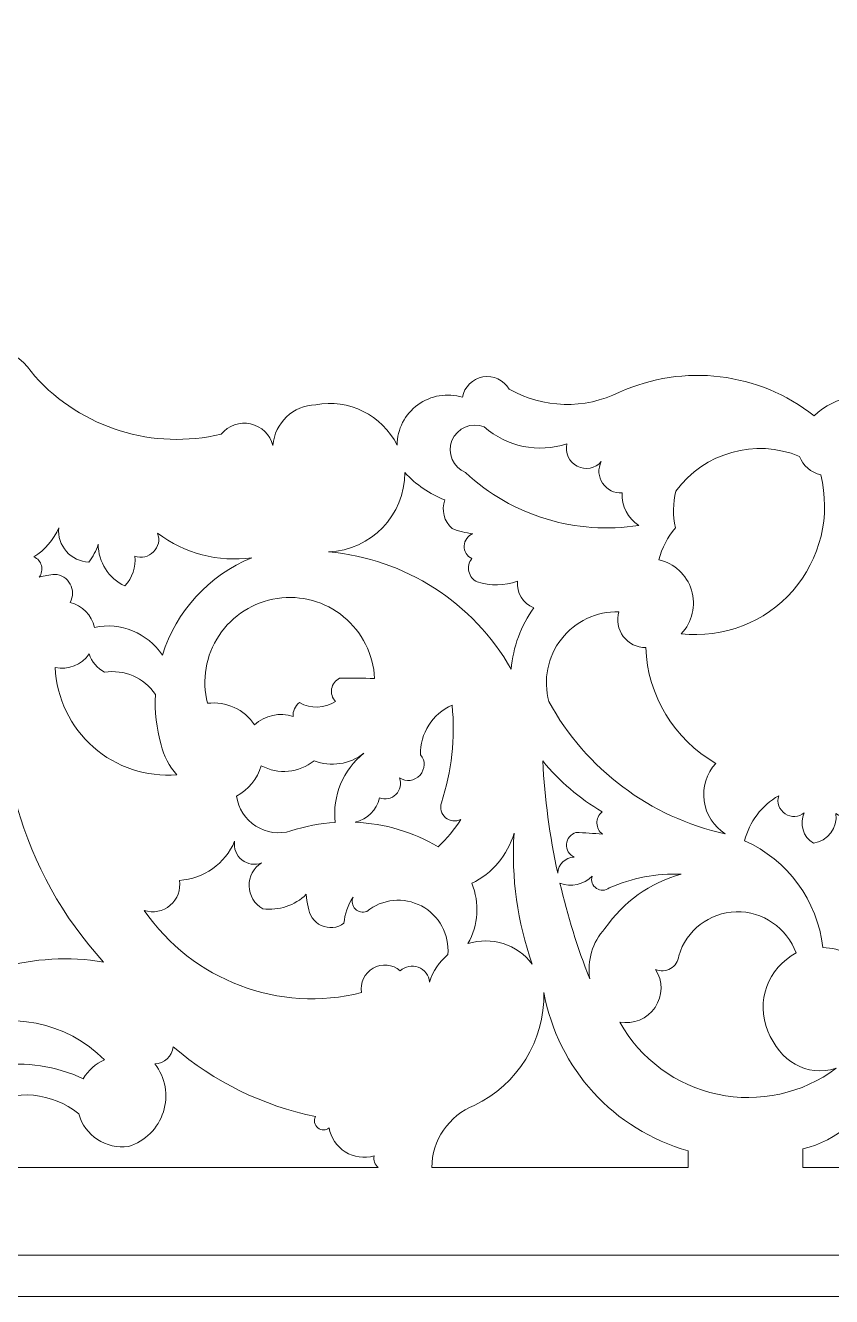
# Model space of a CAD drawing. Header units: millimetres. Extents: x 4868 to 5114, y 1819 to 2091.
# Drawn here: x 4950.7 to 4989.6, y 1819 to 1880.3 of the extents above; entities that cross this region are included whole.
import ezdxf

# ---------------------------------------------------------------- set-up
doc = ezdxf.new("R2010")
doc.units = ezdxf.units.MM
doc.header["$MEASUREMENT"] = 0
doc.layers.add('SITARA ALL', color=18, linetype='Continuous', true_color=0x000000)

msp = doc.modelspace()

# ---------------------------------------------------------------- linework, layer by layer
at = {"layer": 'SITARA ALL', "lineweight": 9}
for points, knots in [([(4867.73, 1940.997), (4867.73, 1940.997), (5111.73, 1940.997), (5111.73, 1940.997), (5111.73, 1940.997), (5111.73, 1818.997), (5111.73, 1818.997), (5111.73, 1818.997), (4867.73, 1818.997), (4867.73, 1818.997), (4867.73, 1818.997), (4867.73, 1940.997), (4867.73, 1940.997)], [0, 0, 0, 0, 0.25, 0.25, 0.25, 0.5, 0.5, 0.5, 0.75, 0.75, 0.75, 1, 1, 1, 1]), ([(5109.73, 1850.266), (5109.73, 1850.266), (5109.73, 1938.997), (5109.73, 1938.997), (5109.73, 1938.997), (4909.73, 1938.997), (4909.73, 1938.997), (4909.73, 1938.997), (4909.73, 1920.808), (4909.73, 1920.808), (4909.73, 1920.808), (4909.73, 1904.772), (4909.73, 1904.772), (4912.204, 1902.996), (4915.278, 1902.266), (4918.286, 1902.743), (4922.31, 1903.039), (4926.354, 1902.53), (4930.179, 1901.249), (4933.232, 1900.205), (4936.3, 1899.208), (4939.384, 1898.258), (4941.908, 1897.452), (4944.626, 1897.5), (4947.119, 1898.396), (4946.167, 1897.899), (4945.742, 1896.766), (4946.131, 1895.765), (4946.52, 1894.764), (4947.424, 1894.177), (4948.461, 1894.453), (4948.766, 1894.53), (4949.024, 1894.731), (4949.173, 1895.007), (4949.322, 1895.284), (4949.348, 1895.608), (4949.244, 1895.905), (4954.448, 1893.099), (4960.89, 1894.212), (4964.842, 1898.609), (4970.313, 1892.868), (4979.082, 1891.824), (4985.739, 1896.133), (4986.321, 1896.543), (4986.721, 1897.163), (4986.854, 1897.862), (4988.148, 1897.271), (4989.669, 1897.524), (4990.701, 1898.502), (4993.377, 1896.403), (4996.993, 1895.963), (5000.091, 1897.364), (5001.781, 1898.2), (5003.777, 1898.144), (5005.418, 1897.216), (5005.676, 1896.774), (5006.183, 1896.54), (5006.688, 1896.63), (5007.192, 1896.721), (5007.584, 1897.105), (5007.673, 1897.609), (5008.41, 1897.384), (5009.21, 1897.519), (5009.832, 1897.974), (5010.454, 1898.429), (5010.824, 1899.146), (5010.832, 1899.917), (5011.562, 1898.467), (5013.159, 1897.673), (5014.755, 1897.968), (5015.844, 1898.002), (5016.733, 1898.845), (5016.823, 1899.931), (5016.959, 1899.408), (5017.377, 1899.007), (5017.905, 1898.893), (5018.432, 1898.779), (5018.975, 1898.966), (5019.314, 1899.386), (5022.6, 1900.18), (5026.059, 1899.104), (5028.319, 1896.591), (5029.183, 1895.316), (5030.692, 1894.637), (5032.219, 1894.835), (5033.746, 1895.032), (5035.026, 1896.054), (5035.537, 1897.507), (5036.611, 1898.314), (5037.991, 1898.599), (5039.297, 1898.282), (5040.089, 1898.231), (5040.859, 1898.003), (5041.551, 1897.616), (5042.04, 1897.443), (5042.582, 1897.51), (5043.014, 1897.798), (5043.445, 1898.086), (5043.715, 1898.557), (5043.742, 1899.075), (5043.958, 1900.108), (5044.637, 1900.985), (5045.583, 1901.453), (5046.941, 1901.211), (5048.26, 1902.032), (5048.64, 1903.357), (5049.776, 1902.805), (5050.802, 1902.048), (5051.665, 1901.126), (5052.494, 1899.596), (5054.383, 1898.996), (5055.94, 1899.772), (5056.981, 1899.855), (5057.865, 1900.564), (5058.171, 1901.563), (5058.181, 1901.274), (5058.351, 1901.014), (5058.612, 1900.889), (5058.874, 1900.764), (5059.18, 1900.793), (5059.411, 1900.967), (5059.623, 1900.847), (5059.879, 1900.833), (5060.103, 1900.927), (5060.327, 1901.022), (5060.494, 1901.214), (5060.556, 1901.449), (5060.507, 1900.056), (5061.581, 1898.882), (5062.972, 1898.811), (5063.205, 1899.288), (5063.312, 1899.817), (5063.284, 1900.348), (5063.416, 1900.148), (5063.632, 1900.02), (5063.871, 1900), (5064.11, 1899.979), (5064.344, 1900.068), (5064.508, 1900.242), (5064.638, 1901.033), (5064.445, 1901.843), (5063.971, 1902.489), (5066.254, 1901.549), (5068.881, 1902.385), (5070.196, 1904.475), (5070.17, 1899.602), (5072.895, 1895.136), (5077.243, 1892.936), (5079.943, 1891.834), (5082.121, 1889.74), (5083.328, 1887.085), (5082.913, 1886.142), (5083.236, 1885.039), (5084.095, 1884.47), (5083.707, 1884.053), (5083.616, 1883.439), (5083.867, 1882.927), (5084.118, 1882.415), (5084.647, 1882.11), (5085.214, 1882.161), (5086.136, 1881.447), (5086.767, 1880.423), (5086.991, 1879.279), (5087.237, 1878.15), (5087.951, 1877.18), (5088.955, 1876.609), (5089.96, 1876.039), (5091.153, 1875.921), (5092.248, 1876.289), (5092.113, 1876.066), (5092.084, 1875.793), (5092.17, 1875.547), (5092.256, 1875.3), (5092.447, 1875.105), (5092.692, 1875.015), (5092.214, 1874.669), (5091.772, 1874.276), (5091.373, 1873.841), (5091.195, 1873.622), (5091.139, 1873.328), (5091.226, 1873.06), (5091.312, 1872.791), (5091.526, 1872.585), (5091.798, 1872.512), (5091.324, 1872.446), (5090.934, 1872.104), (5090.808, 1871.642), (5090.682, 1871.18), (5090.838, 1870.692), (5091.214, 1870.395), (5090.368, 1869.932), (5090.043, 1868.882), (5090.483, 1868.023), (5088.53, 1866.216), (5087.631, 1863.539), (5088.099, 1860.919), (5088.566, 1858.3), (5090.313, 1856.107), (5092.771, 1855.087), (5092.771, 1855.087), (5092.771, 1850.266), (5092.771, 1850.266), (5092.771, 1850.266), (5109.73, 1850.266), (5109.73, 1850.266)], [0, 0, 0, 0, 0.014706, 0.014706, 0.014706, 0.029412, 0.029412, 0.029412, 0.044118, 0.044118, 0.044118, 0.058824, 0.058824, 0.058824, 0.073529, 0.073529, 0.073529, 0.088235, 0.088235, 0.088235, 0.102941, 0.102941, 0.102941, 0.117647, 0.117647, 0.117647, 0.132353, 0.132353, 0.132353, 0.147059, 0.147059, 0.147059, 0.161765, 0.161765, 0.161765, 0.176471, 0.176471, 0.176471, 0.191176, 0.191176, 0.191176, 0.205882, 0.205882, 0.205882, 0.220588, 0.220588, 0.220588, 0.235294, 0.235294, 0.235294, 0.25, 0.25, 0.25, 0.264706, 0.264706, 0.264706, 0.279412, 0.279412, 0.279412, 0.294118, 0.294118, 0.294118, 0.308824, 0.308824, 0.308824, 0.323529, 0.323529, 0.323529, 0.338235, 0.338235, 0.338235, 0.352941, 0.352941, 0.352941, 0.367647, 0.367647, 0.367647, 0.382353, 0.382353, 0.382353, 0.397059, 0.397059, 0.397059, 0.411765, 0.411765, 0.411765, 0.426471, 0.426471, 0.426471, 0.441176, 0.441176, 0.441176, 0.455882, 0.455882, 0.455882, 0.470588, 0.470588, 0.470588, 0.485294, 0.485294, 0.485294, 0.5, 0.5, 0.5, 0.514706, 0.514706, 0.514706, 0.529412, 0.529412, 0.529412, 0.544118, 0.544118, 0.544118, 0.558824, 0.558824, 0.558824, 0.573529, 0.573529, 0.573529, 0.588235, 0.588235, 0.588235, 0.602941, 0.602941, 0.602941, 0.617647, 0.617647, 0.617647, 0.632353, 0.632353, 0.632353, 0.647059, 0.647059, 0.647059, 0.661765, 0.661765, 0.661765, 0.676471, 0.676471, 0.676471, 0.691176, 0.691176, 0.691176, 0.705882, 0.705882, 0.705882, 0.720588, 0.720588, 0.720588, 0.735294, 0.735294, 0.735294, 0.75, 0.75, 0.75, 0.764706, 0.764706, 0.764706, 0.779412, 0.779412, 0.779412, 0.794118, 0.794118, 0.794118, 0.808824, 0.808824, 0.808824, 0.823529, 0.823529, 0.823529, 0.838235, 0.838235, 0.838235, 0.852941, 0.852941, 0.852941, 0.867647, 0.867647, 0.867647, 0.882353, 0.882353, 0.882353, 0.897059, 0.897059, 0.897059, 0.911765, 0.911765, 0.911765, 0.926471, 0.926471, 0.926471, 0.941176, 0.941176, 0.941176, 0.955882, 0.955882, 0.955882, 0.970588, 0.970588, 0.970588, 0.985294, 0.985294, 0.985294, 1, 1, 1, 1]), ([(4869.73, 1909.727), (4869.73, 1909.727), (4869.73, 1820.997), (4869.73, 1820.997), (4869.73, 1820.997), (5069.73, 1820.997), (5069.73, 1820.997), (5069.73, 1820.997), (5069.73, 1839.186), (5069.73, 1839.186), (5069.73, 1839.186), (5069.73, 1855.221), (5069.73, 1855.221), (5067.255, 1856.997), (5064.182, 1857.727), (5061.173, 1857.25), (5057.149, 1856.955), (5053.106, 1857.463), (5049.28, 1858.744), (5046.227, 1859.788), (5043.159, 1860.785), (5040.075, 1861.735), (5037.551, 1862.541), (5034.833, 1862.493), (5032.34, 1861.597), (5033.292, 1862.094), (5033.717, 1863.227), (5033.328, 1864.228), (5032.939, 1865.229), (5032.035, 1865.816), (5030.998, 1865.54), (5030.693, 1865.464), (5030.435, 1865.262), (5030.286, 1864.986), (5030.137, 1864.71), (5030.111, 1864.385), (5030.215, 1864.089), (5025.011, 1866.894), (5018.569, 1865.781), (5014.617, 1861.384), (5009.146, 1867.125), (5000.377, 1868.169), (4993.72, 1863.86), (4993.138, 1863.45), (4992.738, 1862.831), (4992.605, 1862.131), (4991.311, 1862.722), (4989.79, 1862.47), (4988.758, 1861.491), (4986.083, 1863.59), (4982.466, 1864.03), (4979.368, 1862.629), (4977.678, 1861.793), (4975.683, 1861.849), (4974.042, 1862.777), (4973.783, 1863.219), (4973.276, 1863.453), (4972.772, 1863.363), (4972.267, 1863.272), (4971.875, 1862.888), (4971.786, 1862.384), (4971.049, 1862.61), (4970.249, 1862.474), (4969.627, 1862.019), (4969.005, 1861.564), (4968.635, 1860.847), (4968.628, 1860.077), (4967.897, 1861.526), (4966.3, 1862.32), (4964.704, 1862.025), (4963.616, 1861.991), (4962.726, 1861.148), (4962.636, 1860.063), (4962.5, 1860.585), (4962.082, 1860.986), (4961.554, 1861.1), (4961.027, 1861.214), (4960.484, 1861.027), (4960.145, 1860.607), (4956.859, 1859.814), (4953.4, 1860.889), (4951.14, 1863.402), (4950.276, 1864.677), (4948.767, 1865.356), (4947.24, 1865.159), (4945.713, 1864.961), (4944.434, 1863.939), (4943.922, 1862.487), (4942.848, 1861.679), (4941.468, 1861.395), (4940.162, 1861.711), (4939.37, 1861.762), (4938.6, 1861.99), (4937.908, 1862.377), (4937.419, 1862.551), (4936.877, 1862.483), (4936.445, 1862.195), (4936.014, 1861.907), (4935.744, 1861.436), (4935.717, 1860.918), (4935.501, 1859.885), (4934.822, 1859.008), (4933.876, 1858.54), (4932.519, 1858.782), (4931.199, 1857.961), (4930.819, 1856.636), (4929.683, 1857.188), (4928.657, 1857.945), (4927.794, 1858.867), (4926.965, 1860.397), (4925.076, 1860.997), (4923.519, 1860.221), (4922.478, 1860.138), (4921.594, 1859.429), (4921.288, 1858.43), (4921.278, 1858.72), (4921.108, 1858.98), (4920.847, 1859.104), (4920.586, 1859.229), (4920.279, 1859.201), (4920.048, 1859.027), (4919.836, 1859.146), (4919.581, 1859.16), (4919.357, 1859.066), (4919.132, 1858.971), (4918.965, 1858.78), (4918.903, 1858.544), (4918.952, 1859.937), (4917.878, 1861.111), (4916.487, 1861.183), (4916.254, 1860.705), (4916.147, 1860.176), (4916.176, 1859.645), (4916.043, 1859.845), (4915.827, 1859.973), (4915.588, 1859.994), (4915.349, 1860.014), (4915.115, 1859.925), (4914.951, 1859.751), (4914.821, 1858.96), (4915.014, 1858.15), (4915.488, 1857.504), (4913.205, 1858.444), (4910.578, 1857.608), (4909.263, 1855.518), (4909.289, 1860.391), (4906.564, 1864.857), (4902.216, 1867.057), (4899.516, 1868.159), (4897.338, 1870.253), (4896.132, 1872.908), (4896.546, 1873.851), (4896.223, 1874.954), (4895.364, 1875.523), (4895.752, 1875.94), (4895.843, 1876.554), (4895.592, 1877.066), (4895.341, 1877.578), (4894.812, 1877.883), (4894.245, 1877.832), (4893.324, 1878.546), (4892.692, 1879.571), (4892.468, 1880.714), (4892.222, 1881.843), (4891.508, 1882.814), (4890.504, 1883.384), (4889.499, 1883.954), (4888.306, 1884.072), (4887.211, 1883.704), (4887.346, 1883.927), (4887.375, 1884.2), (4887.289, 1884.446), (4887.203, 1884.693), (4887.013, 1884.888), (4886.767, 1884.978), (4887.245, 1885.324), (4887.687, 1885.718), (4888.086, 1886.152), (4888.265, 1886.371), (4888.32, 1886.665), (4888.234, 1886.934), (4888.147, 1887.202), (4887.933, 1887.408), (4887.661, 1887.481), (4888.135, 1887.547), (4888.525, 1887.889), (4888.651, 1888.351), (4888.777, 1888.813), (4888.621, 1889.301), (4888.245, 1889.598), (4889.091, 1890.061), (4889.416, 1891.111), (4888.976, 1891.97), (4890.929, 1893.777), (4891.828, 1896.454), (4891.36, 1899.074), (4890.893, 1901.694), (4889.146, 1903.886), (4886.688, 1904.906), (4886.688, 1904.906), (4886.688, 1909.727), (4886.688, 1909.727), (4886.688, 1909.727), (4869.73, 1909.727), (4869.73, 1909.727)], [0, 0, 0, 0, 0.014706, 0.014706, 0.014706, 0.029412, 0.029412, 0.029412, 0.044118, 0.044118, 0.044118, 0.058824, 0.058824, 0.058824, 0.073529, 0.073529, 0.073529, 0.088235, 0.088235, 0.088235, 0.102941, 0.102941, 0.102941, 0.117647, 0.117647, 0.117647, 0.132353, 0.132353, 0.132353, 0.147059, 0.147059, 0.147059, 0.161765, 0.161765, 0.161765, 0.176471, 0.176471, 0.176471, 0.191176, 0.191176, 0.191176, 0.205882, 0.205882, 0.205882, 0.220588, 0.220588, 0.220588, 0.235294, 0.235294, 0.235294, 0.25, 0.25, 0.25, 0.264706, 0.264706, 0.264706, 0.279412, 0.279412, 0.279412, 0.294118, 0.294118, 0.294118, 0.308824, 0.308824, 0.308824, 0.323529, 0.323529, 0.323529, 0.338235, 0.338235, 0.338235, 0.352941, 0.352941, 0.352941, 0.367647, 0.367647, 0.367647, 0.382353, 0.382353, 0.382353, 0.397059, 0.397059, 0.397059, 0.411765, 0.411765, 0.411765, 0.426471, 0.426471, 0.426471, 0.441176, 0.441176, 0.441176, 0.455882, 0.455882, 0.455882, 0.470588, 0.470588, 0.470588, 0.485294, 0.485294, 0.485294, 0.5, 0.5, 0.5, 0.514706, 0.514706, 0.514706, 0.529412, 0.529412, 0.529412, 0.544118, 0.544118, 0.544118, 0.558824, 0.558824, 0.558824, 0.573529, 0.573529, 0.573529, 0.588235, 0.588235, 0.588235, 0.602941, 0.602941, 0.602941, 0.617647, 0.617647, 0.617647, 0.632353, 0.632353, 0.632353, 0.647059, 0.647059, 0.647059, 0.661765, 0.661765, 0.661765, 0.676471, 0.676471, 0.676471, 0.691176, 0.691176, 0.691176, 0.705882, 0.705882, 0.705882, 0.720588, 0.720588, 0.720588, 0.735294, 0.735294, 0.735294, 0.75, 0.75, 0.75, 0.764706, 0.764706, 0.764706, 0.779412, 0.779412, 0.779412, 0.794118, 0.794118, 0.794118, 0.808824, 0.808824, 0.808824, 0.823529, 0.823529, 0.823529, 0.838235, 0.838235, 0.838235, 0.852941, 0.852941, 0.852941, 0.867647, 0.867647, 0.867647, 0.882353, 0.882353, 0.882353, 0.897059, 0.897059, 0.897059, 0.911765, 0.911765, 0.911765, 0.926471, 0.926471, 0.926471, 0.941176, 0.941176, 0.941176, 0.955882, 0.955882, 0.955882, 0.970588, 0.970588, 0.970588, 0.985294, 0.985294, 0.985294, 1, 1, 1, 1]), ([(4972.831, 1860.956), (4973.923, 1859.995), (4975.441, 1859.683), (4976.823, 1860.135), (4976.719, 1859.702), (4976.927, 1859.254), (4977.326, 1859.053), (4977.724, 1858.853), (4978.194, 1858.937), (4978.48, 1859.278), (4978.314, 1858.942), (4978.341, 1858.543), (4978.549, 1858.232), (4978.758, 1857.921), (4979.113, 1857.745), (4979.486, 1857.771), (4979.465, 1857.142), (4979.773, 1856.548), (4980.299, 1856.203), (4977.269, 1855.72), (4974.182, 1856.66), (4971.934, 1858.749), (4971.326, 1858.996), (4971.032, 1859.688), (4971.277, 1860.297), (4971.522, 1860.906), (4972.221, 1861.198), (4972.831, 1860.956)], [0, 0, 0, 0, 0.111111, 0.111111, 0.111111, 0.222222, 0.222222, 0.222222, 0.333333, 0.333333, 0.333333, 0.444444, 0.444444, 0.444444, 0.555556, 0.555556, 0.555556, 0.666667, 0.666667, 0.666667, 0.777778, 0.777778, 0.777778, 0.888889, 0.888889, 0.888889, 1, 1, 1, 1]), ([(4988.053, 1859.533), (4988.222, 1859.082), (4988.607, 1858.747), (4989.077, 1858.643), (4989.572, 1856.671), (4989.068, 1854.581), (4987.729, 1853.051), (4986.39, 1851.52), (4984.369, 1850.745), (4982.348, 1850.974), (4982.878, 1851.537), (4983.065, 1852.341), (4982.838, 1853.08), (4982.61, 1853.82), (4982.011, 1854.378), (4981.256, 1854.545), (4981.414, 1855.109), (4981.688, 1855.634), (4982.061, 1856.086), (4981.929, 1856.671), (4981.94, 1857.279), (4982.09, 1857.86), (4983.455, 1859.722), (4985.918, 1860.412), (4988.053, 1859.533)], [0, 0, 0, 0, 0.125, 0.125, 0.125, 0.25, 0.25, 0.25, 0.375, 0.375, 0.375, 0.5, 0.5, 0.5, 0.625, 0.625, 0.625, 0.75, 0.75, 0.75, 0.875, 0.875, 0.875, 1, 1, 1, 1]), ([(4969.004, 1858.749), (4969.54, 1858.171), (4970.198, 1857.72), (4970.93, 1857.429), (4970.758, 1856.939), (4970.898, 1856.395), (4971.285, 1856.049), (4971.606, 1855.919), (4971.945, 1855.835), (4972.29, 1855.801), (4972.046, 1855.707), (4971.881, 1855.478), (4971.869, 1855.217), (4971.857, 1854.956), (4971.998, 1854.715), (4972.232, 1854.6), (4972.093, 1854.422), (4972.042, 1854.191), (4972.094, 1853.971), (4972.146, 1853.751), (4972.295, 1853.568), (4972.499, 1853.472), (4973.135, 1853.274), (4973.817, 1853.287), (4974.445, 1853.508), (4974.383, 1852.952), (4974.706, 1852.424), (4975.231, 1852.227), (4974.603, 1851.358), (4974.225, 1850.334), (4974.139, 1849.265), (4972.305, 1852.483), (4969.014, 1854.598), (4965.324, 1854.926), (4967.38, 1855.007), (4969.004, 1856.692), (4969.004, 1858.749)], [0, 0, 0, 0, 0.083333, 0.083333, 0.083333, 0.166667, 0.166667, 0.166667, 0.25, 0.25, 0.25, 0.333333, 0.333333, 0.333333, 0.416667, 0.416667, 0.416667, 0.5, 0.5, 0.5, 0.583333, 0.583333, 0.583333, 0.666667, 0.666667, 0.666667, 0.75, 0.75, 0.75, 0.833333, 0.833333, 0.833333, 0.916667, 0.916667, 0.916667, 1, 1, 1, 1]), ([(4952.298, 1856.086), (4952.258, 1855.671), (4952.391, 1855.258), (4952.667, 1854.945), (4952.943, 1854.633), (4953.334, 1854.448), (4953.751, 1854.436), (4953.951, 1854.691), (4954.103, 1854.98), (4954.199, 1855.289), (4954.207, 1854.428), (4954.706, 1853.648), (4955.485, 1853.281), (4955.846, 1853.671), (4956.024, 1854.196), (4955.971, 1854.725), (4956.285, 1854.608), (4956.639, 1854.685), (4956.875, 1854.924), (4957.111, 1855.162), (4957.187, 1855.511), (4957.067, 1855.824), (4958.365, 1854.843), (4959.998, 1854.417), (4961.61, 1854.64), (4959.548, 1853.791), (4957.97, 1852.073), (4957.3, 1849.947), (4956.58, 1851.018), (4955.285, 1851.547), (4954.021, 1851.282), (4953.887, 1851.873), (4953.433, 1852.338), (4952.846, 1852.487), (4952.998, 1852.761), (4952.999, 1853.093), (4952.849, 1853.368), (4952.699, 1853.642), (4952.422, 1853.821), (4952.109, 1853.84), (4951.855, 1853.816), (4951.602, 1853.773), (4951.354, 1853.712), (4951.472, 1853.869), (4951.511, 1854.07), (4951.462, 1854.26), (4951.413, 1854.45), (4951.281, 1854.606), (4951.101, 1854.686), (4951.634, 1855.019), (4952.051, 1855.508), (4952.298, 1856.086)], [0, 0, 0, 0, 0.058824, 0.058824, 0.058824, 0.117647, 0.117647, 0.117647, 0.176471, 0.176471, 0.176471, 0.235294, 0.235294, 0.235294, 0.294118, 0.294118, 0.294118, 0.352941, 0.352941, 0.352941, 0.411765, 0.411765, 0.411765, 0.470588, 0.470588, 0.470588, 0.529412, 0.529412, 0.529412, 0.588235, 0.588235, 0.588235, 0.647059, 0.647059, 0.647059, 0.705882, 0.705882, 0.705882, 0.764706, 0.764706, 0.764706, 0.823529, 0.823529, 0.823529, 0.882353, 0.882353, 0.882353, 0.941176, 0.941176, 0.941176, 1, 1, 1, 1]), ([(4965.854, 1848.829), (4965.651, 1848.73), (4965.508, 1848.54), (4965.47, 1848.318), (4965.431, 1848.096), (4965.5, 1847.87), (4965.657, 1847.709), (4965.133, 1847.367), (4964.463, 1847.345), (4963.917, 1847.65), (4963.707, 1847.492), (4963.591, 1847.238), (4963.609, 1846.976), (4962.963, 1847.199), (4962.248, 1847.047), (4961.75, 1846.579), (4961.249, 1847.327), (4960.371, 1847.729), (4959.477, 1847.619), (4959.192, 1848.741), (4959.395, 1849.931), (4960.035, 1850.895), (4960.676, 1851.859), (4961.701, 1852.507), (4962.846, 1852.679), (4963.991, 1852.85), (4965.155, 1852.529), (4966.05, 1851.795), (4966.944, 1851.06), (4967.487, 1849.975), (4967.542, 1848.819), (4966.98, 1848.832), (4966.417, 1848.835), (4965.854, 1848.829)], [0, 0, 0, 0, 0.090909, 0.090909, 0.090909, 0.181818, 0.181818, 0.181818, 0.272727, 0.272727, 0.272727, 0.363636, 0.363636, 0.363636, 0.454545, 0.454545, 0.454545, 0.545455, 0.545455, 0.545455, 0.636364, 0.636364, 0.636364, 0.727273, 0.727273, 0.727273, 0.818182, 0.818182, 0.818182, 0.909091, 0.909091, 0.909091, 1, 1, 1, 1]), ([(4979.339, 1852.037), (4979.215, 1851.628), (4979.293, 1851.186), (4979.549, 1850.844), (4979.805, 1850.503), (4980.205, 1850.304), (4980.631, 1850.308), (4980.718, 1847.985), (4981.996, 1845.873), (4984.015, 1844.722), (4983.57, 1844.232), (4983.364, 1843.57), (4983.452, 1842.914), (4983.541, 1842.257), (4983.912, 1841.676), (4984.472, 1841.322), (4980.844, 1842.115), (4977.736, 1844.446), (4975.957, 1847.705), (4975.671, 1848.748), (4975.894, 1849.864), (4976.558, 1850.717), (4977.222, 1851.57), (4978.258, 1852.059), (4979.339, 1852.037)], [0, 0, 0, 0, 0.125, 0.125, 0.125, 0.25, 0.25, 0.25, 0.375, 0.375, 0.375, 0.5, 0.5, 0.5, 0.625, 0.625, 0.625, 0.75, 0.75, 0.75, 0.875, 0.875, 0.875, 1, 1, 1, 1]), ([(4949.916, 1851.155), (4948.825, 1845.396), (4950.506, 1839.464), (4954.46, 1835.137), (4951.124, 1835.692), (4947.718, 1834.726), (4945.171, 1832.502), (4945.861, 1833.238), (4946.26, 1834.199), (4946.294, 1835.208), (4947.263, 1836.105), (4947.614, 1837.485), (4947.19, 1838.736), (4947.857, 1839.044), (4948.206, 1839.787), (4948.016, 1840.497), (4947.827, 1841.206), (4947.214, 1841.681), (4946.482, 1841.616), (4945.851, 1843.342), (4945.701, 1845.208), (4946.047, 1847.013), (4946.24, 1849.113), (4947.834, 1850.818), (4949.916, 1851.155)], [0, 0, 0, 0, 0.125, 0.125, 0.125, 0.25, 0.25, 0.25, 0.375, 0.375, 0.375, 0.5, 0.5, 0.5, 0.625, 0.625, 0.625, 0.75, 0.75, 0.75, 0.875, 0.875, 0.875, 1, 1, 1, 1]), ([(4953.773, 1850.002), (4953.884, 1849.618), (4954.151, 1849.299), (4954.509, 1849.122), (4955.464, 1849.266), (4956.418, 1848.848), (4956.961, 1848.049), (4956.921, 1847.23), (4957.016, 1846.411), (4957.241, 1845.622), (4957.367, 1845.082), (4957.629, 1844.584), (4958.002, 1844.173), (4956.532, 1844.053), (4955.076, 1844.534), (4953.968, 1845.507), (4952.86, 1846.481), (4952.195, 1847.87), (4952.125, 1849.343), (4952.757, 1849.214), (4953.404, 1849.472), (4953.773, 1850.002)], [0, 0, 0, 0, 0.142857, 0.142857, 0.142857, 0.285714, 0.285714, 0.285714, 0.428571, 0.428571, 0.428571, 0.571429, 0.571429, 0.571429, 0.714286, 0.714286, 0.714286, 0.857143, 0.857143, 0.857143, 1, 1, 1, 1]), ([(4971.285, 1847.527), (4971.44, 1845.938), (4971.264, 1844.334), (4970.769, 1842.816), (4970.683, 1842.558), (4970.763, 1842.275), (4970.971, 1842.1), (4971.178, 1841.925), (4971.467, 1841.892), (4971.706, 1842.02), (4971.401, 1841.534), (4971.035, 1841.09), (4970.616, 1840.698), (4969.396, 1841.412), (4968.021, 1841.818), (4966.609, 1841.883), (4967.188, 1842.02), (4967.64, 1842.471), (4967.776, 1843.051), (4968.052, 1842.945), (4968.365, 1843.013), (4968.573, 1843.222), (4968.782, 1843.432), (4968.849, 1843.74), (4968.743, 1844.016), (4969.063, 1843.81), (4969.487, 1843.871), (4969.735, 1844.16), (4969.984, 1844.448), (4970.011, 1844.842), (4969.759, 1845.128), (4969.728, 1846.165), (4970.334, 1847.116), (4971.285, 1847.527)], [0, 0, 0, 0, 0.090909, 0.090909, 0.090909, 0.181818, 0.181818, 0.181818, 0.272727, 0.272727, 0.272727, 0.363636, 0.363636, 0.363636, 0.454545, 0.454545, 0.454545, 0.545455, 0.545455, 0.545455, 0.636364, 0.636364, 0.636364, 0.727273, 0.727273, 0.727273, 0.818182, 0.818182, 0.818182, 0.909091, 0.909091, 0.909091, 1, 1, 1, 1]), ([(4967.027, 1845.208), (4966.023, 1844.408), (4965.5, 1843.149), (4965.643, 1841.873), (4964.916, 1841.825), (4964.197, 1841.687), (4963.504, 1841.46), (4962.931, 1841.288), (4962.312, 1841.375), (4961.808, 1841.697), (4961.304, 1842.019), (4960.965, 1842.549), (4960.881, 1843.141), (4961.461, 1843.447), (4961.89, 1843.978), (4962.066, 1844.61), (4962.888, 1844.162), (4963.899, 1844.256), (4964.623, 1844.848), (4965.433, 1844.537), (4966.345, 1844.673), (4967.027, 1845.208)], [0, 0, 0, 0, 0.142857, 0.142857, 0.142857, 0.285714, 0.285714, 0.285714, 0.428571, 0.428571, 0.428571, 0.571429, 0.571429, 0.571429, 0.714286, 0.714286, 0.714286, 0.857143, 0.857143, 0.857143, 1, 1, 1, 1]), ([(4975.658, 1844.836), (4976.468, 1843.863), (4977.436, 1843.033), (4978.521, 1842.379), (4978.36, 1842.243), (4978.27, 1842.042), (4978.276, 1841.831), (4978.281, 1841.621), (4978.381, 1841.426), (4978.549, 1841.299), (4978.122, 1841.344), (4977.693, 1841.373), (4977.264, 1841.388), (4977.009, 1841.312), (4976.828, 1841.086), (4976.809, 1840.821), (4976.79, 1840.556), (4976.933, 1840.309), (4977.174, 1840.198), (4976.754, 1840.179), (4976.413, 1839.851), (4976.38, 1839.431), (4975.993, 1841.21), (4975.751, 1843.018), (4975.658, 1844.836)], [0, 0, 0, 0, 0.125, 0.125, 0.125, 0.25, 0.25, 0.25, 0.375, 0.375, 0.375, 0.5, 0.5, 0.5, 0.625, 0.625, 0.625, 0.75, 0.75, 0.75, 0.875, 0.875, 0.875, 1, 1, 1, 1]), ([(4990.969, 1843.406), (4991.693, 1842.082), (4991.891, 1840.532), (4991.524, 1839.067), (4991.348, 1838.218), (4991.547, 1837.334), (4992.072, 1836.643), (4991.362, 1836.588), (4990.731, 1836.174), (4990.397, 1835.546), (4990.017, 1835.729), (4989.603, 1835.828), (4989.182, 1835.837), (4988.918, 1838.104), (4987.481, 1840.062), (4985.398, 1840.991), (4985.634, 1841.906), (4986.229, 1842.688), (4987.048, 1843.16), (4986.947, 1842.831), (4987.076, 1842.474), (4987.364, 1842.286), (4987.652, 1842.097), (4988.021, 1842.114), (4988.283, 1842.337), (4988.034, 1841.806), (4988.224, 1841.174), (4988.724, 1840.868), (4989.42, 1840.971), (4989.905, 1841.611), (4989.813, 1842.308), (4990.136, 1842.065), (4990.589, 1842.097), (4990.874, 1842.385), (4991.158, 1842.672), (4991.216, 1843.085), (4990.969, 1843.406)], [0, 0, 0, 0, 0.083333, 0.083333, 0.083333, 0.166667, 0.166667, 0.166667, 0.25, 0.25, 0.25, 0.333333, 0.333333, 0.333333, 0.416667, 0.416667, 0.416667, 0.5, 0.5, 0.5, 0.583333, 0.583333, 0.583333, 0.666667, 0.666667, 0.666667, 0.75, 0.75, 0.75, 0.833333, 0.833333, 0.833333, 0.916667, 0.916667, 0.916667, 1, 1, 1, 1]), ([(4974.275, 1841.347), (4974.138, 1839.207), (4974.436, 1837.062), (4975.153, 1835.04), (4974.428, 1835.989), (4973.188, 1836.383), (4972.048, 1836.026), (4972.549, 1836.917), (4972.619, 1837.985), (4972.239, 1838.934), (4973.227, 1839.417), (4973.965, 1840.292), (4974.275, 1841.347)], [0, 0, 0, 0, 0.25, 0.25, 0.25, 0.5, 0.5, 0.5, 0.75, 0.75, 0.75, 1, 1, 1, 1]), ([(4960.787, 1840.965), (4960.733, 1840.624), (4960.866, 1840.28), (4961.136, 1840.064), (4961.406, 1839.848), (4961.767, 1839.793), (4962.088, 1839.921), (4961.705, 1839.678), (4961.478, 1839.251), (4961.49, 1838.798), (4961.502, 1838.344), (4961.749, 1837.933), (4962.145, 1837.711), (4962.915, 1837.602), (4963.692, 1837.858), (4964.247, 1838.404), (4964.245, 1838.2), (4964.277, 1837.997), (4964.342, 1837.804), (4964.371, 1837.41), (4964.612, 1837.063), (4964.97, 1836.897), (4965.329, 1836.732), (4965.745, 1836.771), (4966.064, 1837.004), (4966.101, 1837.454), (4966.253, 1837.887), (4966.505, 1838.261), (4966.421, 1838.07), (4966.461, 1837.847), (4966.606, 1837.697), (4966.752, 1837.547), (4966.97, 1837.499), (4967.164, 1837.577), (4967.911, 1838.187), (4968.951, 1838.291), (4969.805, 1837.841), (4970.658, 1837.392), (4971.159, 1836.459), (4971.079, 1835.497), (4970.662, 1835.149), (4970.353, 1834.688), (4970.19, 1834.17), (4970.165, 1834.493), (4969.956, 1834.772), (4969.653, 1834.887), (4969.35, 1835.002), (4969.012, 1834.935), (4968.779, 1834.71), (4968.416, 1835.028), (4967.891, 1835.081), (4967.471, 1834.841), (4967.051, 1834.602), (4966.828, 1834.134), (4966.917, 1833.66), (4962.937, 1832.661), (4958.751, 1834.246), (4956.425, 1837.627), (4956.859, 1837.486), (4957.334, 1837.581), (4957.679, 1837.877), (4958.025, 1838.173), (4958.193, 1838.624), (4958.121, 1839.073), (4959.297, 1839.149), (4960.328, 1839.881), (4960.787, 1840.965)], [0, 0, 0, 0, 0.045455, 0.045455, 0.045455, 0.090909, 0.090909, 0.090909, 0.136364, 0.136364, 0.136364, 0.181818, 0.181818, 0.181818, 0.227273, 0.227273, 0.227273, 0.272727, 0.272727, 0.272727, 0.318182, 0.318182, 0.318182, 0.363636, 0.363636, 0.363636, 0.409091, 0.409091, 0.409091, 0.454545, 0.454545, 0.454545, 0.5, 0.5, 0.5, 0.545455, 0.545455, 0.545455, 0.590909, 0.590909, 0.590909, 0.636364, 0.636364, 0.636364, 0.681818, 0.681818, 0.681818, 0.727273, 0.727273, 0.727273, 0.772727, 0.772727, 0.772727, 0.818182, 0.818182, 0.818182, 0.863636, 0.863636, 0.863636, 0.909091, 0.909091, 0.909091, 0.954545, 0.954545, 0.954545, 1, 1, 1, 1]), ([(4982.347, 1839.37), (4980.841, 1838.97), (4979.532, 1838.039), (4978.661, 1836.747), (4978.059, 1836.092), (4977.79, 1835.2), (4977.928, 1834.322), (4977.338, 1835.827), (4976.856, 1837.374), (4976.489, 1838.948), (4977.024, 1838.735), (4977.635, 1838.864), (4978.038, 1839.276), (4977.975, 1839.054), (4978.062, 1838.817), (4978.253, 1838.689), (4978.445, 1838.561), (4978.692, 1838.567), (4978.872, 1838.71), (4979.964, 1839.194), (4981.153, 1839.419), (4982.347, 1839.37)], [0, 0, 0, 0, 0.142857, 0.142857, 0.142857, 0.285714, 0.285714, 0.285714, 0.428571, 0.428571, 0.428571, 0.571429, 0.571429, 0.571429, 0.714286, 0.714286, 0.714286, 0.857143, 0.857143, 0.857143, 1, 1, 1, 1]), ([(4987.892, 1835.573), (4986.53, 1834.858), (4985.936, 1833.223), (4986.524, 1831.801), (4987.111, 1830.379), (4988.357, 1829.557), (4989.827, 1830.011), (4988.188, 1828.787), (4986.101, 1828.329), (4984.1, 1828.754), (4982.099, 1829.179), (4980.373, 1830.457), (4979.373, 1832.242), (4980.032, 1832.114), (4980.703, 1832.392), (4981.079, 1832.948), (4981.454, 1833.504), (4981.467, 1834.221), (4981.102, 1834.784), (4981.337, 1834.679), (4981.609, 1834.693), (4981.831, 1834.823), (4982.054, 1834.953), (4982.2, 1835.18), (4982.224, 1835.436), (4982.593, 1836.666), (4983.708, 1837.522), (4984.991, 1837.56), (4986.275, 1837.599), (4987.45, 1836.779), (4987.892, 1835.573)], [0, 0, 0, 0, 0.1, 0.1, 0.1, 0.2, 0.2, 0.2, 0.3, 0.3, 0.3, 0.4, 0.4, 0.4, 0.5, 0.5, 0.5, 0.6, 0.6, 0.6, 0.7, 0.7, 0.7, 0.8, 0.8, 0.8, 0.9, 0.9, 0.9, 1, 1, 1, 1]), ([(4991.601, 1834.127), (4992.686, 1834.946), (4994.16, 1835.025), (4995.326, 1834.325), (4996.491, 1833.625), (4997.111, 1832.261), (4996.897, 1830.919), (4996.122, 1828.976), (4996.523, 1826.763), (4997.932, 1825.217), (4997.932, 1825.217), (4988.212, 1825.217), (4988.212, 1825.217), (4988.212, 1825.217), (4988.212, 1826.119), (4988.212, 1826.119), (4989.877, 1826.527), (4991.252, 1827.698), (4991.918, 1829.278), (4992.585, 1830.858), (4992.471, 1832.649), (4991.601, 1834.127)], [0, 0, 0, 0, 0.142857, 0.142857, 0.142857, 0.285714, 0.285714, 0.285714, 0.428571, 0.428571, 0.428571, 0.571429, 0.571429, 0.571429, 0.714286, 0.714286, 0.714286, 0.857143, 0.857143, 0.857143, 1, 1, 1, 1]), ([(4975.714, 1833.665), (4976.386, 1829.995), (4979.089, 1827.032), (4982.683, 1826.031), (4982.683, 1826.031), (4982.683, 1825.217), (4982.683, 1825.217), (4982.683, 1825.217), (4970.303, 1825.217), (4970.303, 1825.217), (4970.318, 1826.539), (4971.127, 1827.722), (4972.352, 1828.218), (4974.447, 1829.215), (4975.763, 1831.345), (4975.714, 1833.665)], [0, 0, 0, 0, 0.2, 0.2, 0.2, 0.4, 0.4, 0.4, 0.6, 0.6, 0.6, 0.8, 0.8, 0.8, 1, 1, 1, 1]), ([(4947.492, 1831.789), (4949.889, 1832.818), (4952.674, 1832.271), (4954.506, 1830.414), (4954.075, 1830.23), (4953.715, 1829.912), (4953.479, 1829.507), (4950.815, 1830.74), (4947.682, 1830.33), (4945.428, 1828.451), (4945.045, 1828.052), (4944.531, 1827.802), (4943.981, 1827.746), (4943.805, 1827.651), (4943.724, 1827.442), (4943.789, 1827.252), (4943.854, 1827.063), (4944.029, 1826.945), (4944.227, 1826.978), (4944.147, 1826.834), (4944.139, 1826.66), (4944.206, 1826.51), (4944.272, 1826.359), (4944.405, 1826.248), (4944.565, 1826.21), (4944.943, 1826.054), (4945.348, 1825.974), (4945.757, 1825.974), (4946.151, 1825.889), (4946.47, 1825.6), (4946.595, 1825.217), (4946.595, 1825.217), (4930.026, 1825.217), (4930.026, 1825.217), (4935.886, 1827.304), (4941.709, 1829.495), (4947.492, 1831.789)], [0, 0, 0, 0, 0.083333, 0.083333, 0.083333, 0.166667, 0.166667, 0.166667, 0.25, 0.25, 0.25, 0.333333, 0.333333, 0.333333, 0.416667, 0.416667, 0.416667, 0.5, 0.5, 0.5, 0.583333, 0.583333, 0.583333, 0.666667, 0.666667, 0.666667, 0.75, 0.75, 0.75, 0.833333, 0.833333, 0.833333, 0.916667, 0.916667, 0.916667, 1, 1, 1, 1]), ([(4957.826, 1831.043), (4959.793, 1829.359), (4962.154, 1828.203), (4964.69, 1827.682), (4964.591, 1827.496), (4964.64, 1827.266), (4964.805, 1827.136), (4964.971, 1827.006), (4965.193, 1827.002), (4965.351, 1827.142), (4965.43, 1826.659), (4965.714, 1826.234), (4966.129, 1825.975), (4966.544, 1825.716), (4967.048, 1825.647), (4967.516, 1825.788), (4967.486, 1825.577), (4967.559, 1825.364), (4967.714, 1825.217), (4967.714, 1825.217), (4948.053, 1825.217), (4948.053, 1825.217), (4948, 1825.734), (4947.63, 1826.163), (4947.126, 1826.29), (4947.929, 1826.681), (4948.527, 1827.395), (4948.769, 1828.255), (4950.219, 1829.015), (4951.983, 1828.844), (4953.26, 1827.821), (4953.553, 1826.767), (4954.58, 1826.091), (4955.664, 1826.242), (4956.466, 1826.485), (4957.096, 1827.107), (4957.349, 1827.905), (4957.601, 1828.704), (4957.449, 1829.57), (4956.933, 1830.23), (4957.392, 1830.241), (4957.773, 1830.587), (4957.826, 1831.043)], [0, 0, 0, 0, 0.071429, 0.071429, 0.071429, 0.142857, 0.142857, 0.142857, 0.214286, 0.214286, 0.214286, 0.285714, 0.285714, 0.285714, 0.357143, 0.357143, 0.357143, 0.428571, 0.428571, 0.428571, 0.5, 0.5, 0.5, 0.571429, 0.571429, 0.571429, 0.642857, 0.642857, 0.642857, 0.714286, 0.714286, 0.714286, 0.785714, 0.785714, 0.785714, 0.857143, 0.857143, 0.857143, 0.928571, 0.928571, 0.928571, 1, 1, 1, 1])]:
    msp.add_open_spline(points, degree=3, knots=knots, dxfattribs=at)

doc.saveas('drawing.dxf')
